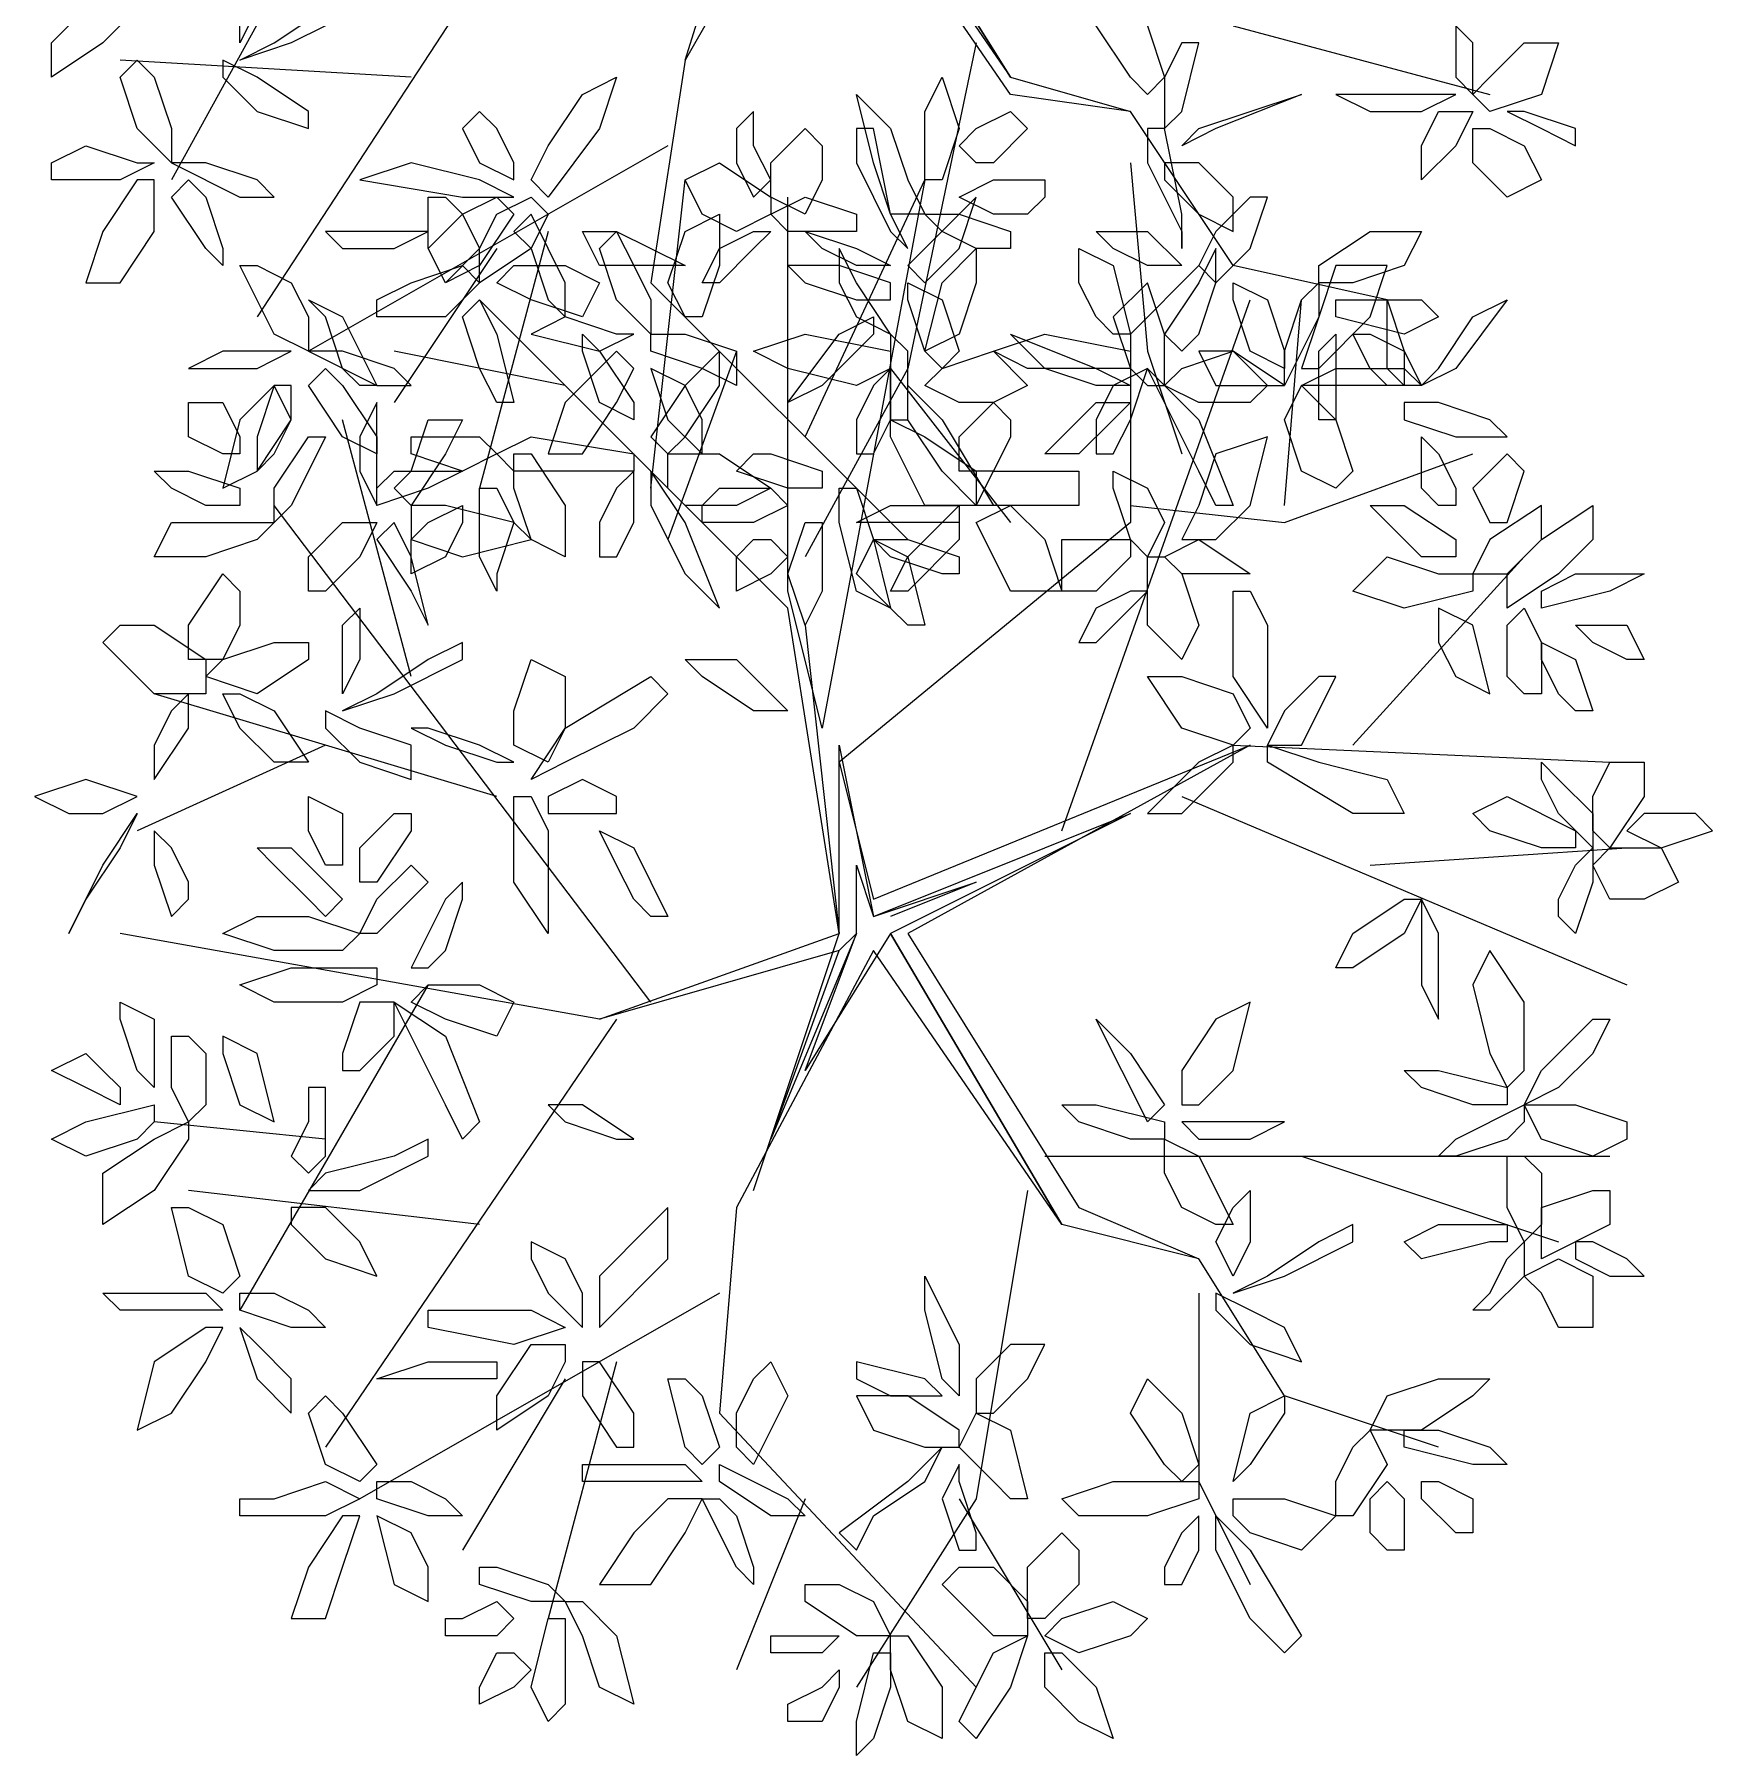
# Model space of a CAD drawing. Header units: millimetres. Extents: x 2364 to 2508, y 1551 to 1771.
# Drawn here: x 2398.803 to 2401.57, y 1616.973 to 1619.812 of the extents above; entities that cross this region are included whole.
import ezdxf

# ---------------------------------------------------------------- set-up
doc = ezdxf.new("R2010")
doc.units = ezdxf.units.MM
doc.layers.add('PDF_0', color=7, linetype='Continuous')

msp = doc.modelspace()

# ---------------------------------------------------------------- linework, layer by layer
at = {"layer": 'PDF_0', "lineweight": 9}
for points in [[(2399.9607, 1620.7293), (2400.0454, 1620.221), (2400.0172, 1620.5034), (2400.0737, 1620.2492), (2400.0454, 1620.3057), (2400.0737, 1620.221), (2400.0454, 1620.1928), (2399.9042, 1619.8539), (2400.0737, 1620.1928), (2399.9889, 1619.9668), (2400.1019, 1620.1928), (2400.4125, 1619.7409), (2400.1301, 1620.1928), (2400.4125, 1619.7409), (2400.6102, 1619.6844)], [(2401.0338, 1619.3738), (2400.7797, 1619.4303), (2400.6102, 1619.6844), (2400.4125, 1619.7127), (2400.1019, 1620.1645), (2399.876, 1619.7692), (2400.0172, 1620.221), (2399.6218, 1620.0798), (2398.8311, 1620.221)], [(2399.3394, 1620.1363), (2399.0288, 1619.5715)], [(2399.6501, 1620.0798), (2399.17, 1619.3456)], [(2400.7797, 1619.8256), (2401.2032, 1619.7127)], [(2400.3561, 1619.7974), (2400.2431, 1619.2608), (2400.0737, 1618.9502)], [(2399.4241, 1619.7409), (2398.9441, 1619.7692)], [(2399.876, 1619.7692), (2399.8195, 1619.402), (2400.2431, 1618.9785)], [(2399.8477, 1619.628), (2399.2547, 1619.2891)], [(2400.6102, 1619.5997), (2400.6385, 1619.2891), (2400.6949, 1619.1197)], [(2399.8195, 1619.0632), (2399.876, 1619.5715)], [(2400.0737, 1619.1479), (2400.2713, 1619.5715), (2400.1019, 1618.6678), (2400.0454, 1618.8937), (2400.0454, 1619.5432)], [(2399.6501, 1619.4868), (2399.5371, 1619.0632)], [(2399.5653, 1619.4585), (2399.3959, 1619.2044)], [(2400.7232, 1619.4303), (2400.6102, 1619.3173), (2400.6102, 1619.0067), (2400.1301, 1618.6113), (2400.1866, 1618.3854), (2400.8079, 1618.6396), (2400.2431, 1618.3289), (2400.5255, 1617.8771), (2400.7232, 1617.7924)], [(2399.9889, 1617.9053), (2400.1301, 1618.3289), (2400.0454, 1618.8655), (2399.5371, 1619.3738)], [(2400.4973, 1618.4984), (2400.8079, 1619.3738)], [(2400.8644, 1619.0349), (2400.8926, 1619.3738)], [(2399.6783, 1619.2326), (2399.3959, 1619.2891)], [(2399.9607, 1619.2891), (2399.8477, 1618.9785)], [(2400.2149, 1619.2608), (2400.4125, 1619.0067)], [(2399.4241, 1618.7525), (2399.3112, 1619.1761)], [(2400.6102, 1619.0349), (2400.8644, 1619.0067), (2401.175, 1619.1197)], [(2399.8195, 1618.216), (2399.1982, 1619.0349)], [(2400.9773, 1618.6396), (2401.2597, 1618.9502)], [(2400.0737, 1618.8373), (2400.1301, 1618.3289), (2400.1301, 1618.6396), (2400.1866, 1618.3572), (2400.6102, 1618.5266), (2400.2149, 1618.3289), (2400.0737, 1618.103), (2400.1584, 1618.3289), (2400.0172, 1617.9901), (2400.1301, 1618.3007), (2400.1584, 1618.3289), (2400.1584, 1618.4419), (2400.1866, 1618.3572), (2400.3561, 1618.4137), (2400.2149, 1618.3572)], [(2399.5653, 1618.5549), (2399.0006, 1618.7243)], [(2399.283, 1618.6396), (2398.9723, 1618.4984)], [(2400.7797, 1618.6396), (2401.4009, 1618.6113)], [(2400.6949, 1618.5549), (2401.4292, 1618.2442)], [(2401.0056, 1618.4419), (2401.4292, 1618.4701)], [(2399.7348, 1618.1877), (2398.9441, 1618.3289)], [(2400.1301, 1618.3007), (2399.7348, 1618.1877), (2400.1301, 1618.3289)], [(2400.2149, 1618.3289), (2400.4973, 1617.8489), (2400.2149, 1618.3289)], [(2401.1185, 1617.4818), (2400.8644, 1617.5665), (2400.7232, 1617.7924), (2400.4973, 1617.8489), (2400.1866, 1618.3007), (2399.9607, 1617.8771), (2399.9325, 1617.5382), (2400.3561, 1617.0864)], [(2399.4524, 1618.2442), (2399.1418, 1617.7077)], [(2399.763, 1618.1877), (2399.283, 1617.4818)], [(2399.283, 1617.9901), (2399.0006, 1618.0183)], [(2400.469, 1617.9618), (2401.4009, 1617.9618)], [(2400.8926, 1617.9618), (2401.3162, 1617.8206)], [(2399.5371, 1617.8489), (2399.057, 1617.9053)], [(2400.4408, 1617.9053), (2400.3561, 1617.397), (2400.1584, 1617.0864)], [(2399.9325, 1617.7359), (2399.3394, 1617.397)], [(2400.7232, 1617.7359), (2400.7232, 1617.4253), (2400.8079, 1617.2558)], [(2399.763, 1617.6229), (2399.6501, 1617.1994)], [(2399.6783, 1617.5947), (2399.5089, 1617.3123)], [(2400.0737, 1617.397), (2399.9607, 1617.1146)], [(2400.3278, 1617.397), (2400.4973, 1617.1146)]]:
    msp.add_lwpolyline(points, dxfattribs=at)
for points in [[(2399.1418, 1619.9104), (2399.17, 1619.9386), (2399.17, 1619.8539), (2399.1418, 1619.7974), (2399.1418, 1619.8256)], [(2398.9441, 1619.8821), (2398.9723, 1619.8539), (2398.9158, 1619.7974), (2398.8311, 1619.7409), (2398.8311, 1619.7974), (2398.8876, 1619.8539)], [(2400.6102, 1619.7409), (2400.5537, 1619.8256), (2400.582, 1619.8821), (2400.6385, 1619.8256), (2400.6667, 1619.7409), (2400.6385, 1619.7127)], [(2399.283, 1619.8539), (2399.3394, 1619.8539), (2399.2265, 1619.7974), (2399.1418, 1619.7692), (2399.1982, 1619.7974)], [(2401.175, 1619.7974), (2401.1468, 1619.8256), (2401.1468, 1619.7409), (2401.175, 1619.7127), (2401.175, 1619.7409)], [(2400.6667, 1619.7409), (2400.6667, 1619.6844), (2400.6667, 1619.6562), (2400.6949, 1619.6844), (2400.7232, 1619.7974), (2400.6949, 1619.7974)], [(2401.2032, 1619.7409), (2401.2597, 1619.7974), (2401.3162, 1619.7974), (2401.288, 1619.7127), (2401.2032, 1619.6844), (2401.175, 1619.7127)], [(2399.0006, 1619.7409), (2399.0288, 1619.6562), (2399.0288, 1619.5997), (2398.9723, 1619.6562), (2398.9441, 1619.7409), (2398.9723, 1619.7692)], [(2399.1135, 1619.7692), (2399.1135, 1619.7409), (2399.17, 1619.6844), (2399.2547, 1619.6562), (2399.2547, 1619.6844), (2399.17, 1619.7409)], [(2399.6501, 1619.628), (2399.7065, 1619.7127), (2399.763, 1619.7409), (2399.7348, 1619.6562), (2399.6501, 1619.5432), (2399.6218, 1619.5715)], [(2400.2713, 1619.5997), (2400.2713, 1619.6844), (2400.2996, 1619.7409), (2400.3278, 1619.6562), (2400.2996, 1619.5715), (2400.2713, 1619.5715)], [(2400.2713, 1619.515), (2400.2149, 1619.515), (2400.1866, 1619.5997), (2400.1584, 1619.7127), (2400.2149, 1619.6562), (2400.2431, 1619.5715)], [(2400.8079, 1619.6844), (2400.8926, 1619.7127), (2400.7514, 1619.6562), (2400.6949, 1619.628), (2400.7232, 1619.6562)], [(2401.0903, 1619.6844), (2401.1468, 1619.7127), (2401.0056, 1619.7127), (2400.9491, 1619.7127), (2401.0056, 1619.6844)], [(2399.5371, 1619.6844), (2399.5089, 1619.6562), (2399.5371, 1619.5997), (2399.5936, 1619.5715), (2399.5936, 1619.5997), (2399.5653, 1619.6562)], [(2399.9889, 1619.5432), (2400.0172, 1619.5715), (2399.9889, 1619.628), (2399.9889, 1619.6844), (2399.9607, 1619.6562), (2399.9607, 1619.5997)], [(2400.3561, 1619.5997), (2400.3278, 1619.628), (2400.3561, 1619.6562), (2400.4125, 1619.6844), (2400.4408, 1619.6562), (2400.3843, 1619.5997)], [(2401.0903, 1619.628), (2401.1185, 1619.6844), (2401.175, 1619.6844), (2401.1468, 1619.628), (2401.0903, 1619.5715), (2401.0903, 1619.5997)], [(2401.2315, 1619.6844), (2401.288, 1619.6562), (2401.3444, 1619.628), (2401.3444, 1619.6562), (2401.2597, 1619.6844)], [(2400.0737, 1619.515), (2400.0172, 1619.5432), (2400.0172, 1619.5997), (2400.0737, 1619.6562), (2400.1019, 1619.628), (2400.1019, 1619.5715)], [(2400.1584, 1619.5997), (2400.2149, 1619.4868), (2400.2431, 1619.4585), (2400.2149, 1619.515), (2400.1866, 1619.6562), (2400.1584, 1619.6562)], [(2400.6385, 1619.5997), (2400.6949, 1619.4868), (2400.6949, 1619.4585), (2400.6949, 1619.515), (2400.6667, 1619.6562), (2400.6385, 1619.6562)], [(2401.175, 1619.6562), (2401.2032, 1619.6562), (2401.2597, 1619.628), (2401.288, 1619.5715), (2401.2315, 1619.5432), (2401.175, 1619.5997)], [(2398.8876, 1619.628), (2398.9723, 1619.5997), (2399.0006, 1619.5997), (2398.9441, 1619.5715), (2398.8311, 1619.5715), (2398.8311, 1619.5997)], [(2399.0853, 1619.5997), (2399.0288, 1619.5997), (2399.1418, 1619.5432), (2399.1982, 1619.5432), (2399.17, 1619.5715)], [(2399.4241, 1619.5997), (2399.3394, 1619.5715), (2399.5089, 1619.5432), (2399.5936, 1619.5432), (2399.5371, 1619.5715)], [(2399.9607, 1619.4868), (2399.9042, 1619.515), (2399.876, 1619.5715), (2399.9325, 1619.5997), (2400.0172, 1619.5432), (2400.0172, 1619.515)], [(2400.6667, 1619.5997), (2400.6667, 1619.5715), (2400.7232, 1619.515), (2400.7797, 1619.4868), (2400.7797, 1619.5432), (2400.7232, 1619.5997)], [(2399.0006, 1619.5715), (2398.9723, 1619.5715), (2398.9158, 1619.4868), (2398.8876, 1619.402), (2398.9441, 1619.402), (2399.0006, 1619.4868)], [(2399.0853, 1619.5432), (2399.1135, 1619.4585), (2399.1135, 1619.4303), (2399.0853, 1619.4585), (2399.0288, 1619.5432), (2399.057, 1619.5715)], [(2400.4408, 1619.515), (2400.3843, 1619.515), (2400.3278, 1619.5432), (2400.3843, 1619.5715), (2400.469, 1619.5715), (2400.469, 1619.5432)], [(2399.5089, 1619.515), (2399.5371, 1619.4585), (2399.4806, 1619.402), (2399.4524, 1619.4585), (2399.4524, 1619.5432), (2399.4806, 1619.5432)], [(2399.5653, 1619.5432), (2399.5936, 1619.515), (2399.5371, 1619.4303), (2399.4806, 1619.402), (2399.4524, 1619.4585), (2399.5089, 1619.515)], [(2399.6218, 1619.5432), (2399.6501, 1619.515), (2399.6218, 1619.4585), (2399.5371, 1619.402), (2399.5371, 1619.4585), (2399.5653, 1619.515)], [(2400.1301, 1619.4868), (2400.0454, 1619.4868), (2400.0172, 1619.515), (2400.0737, 1619.5432), (2400.1584, 1619.515), (2400.1584, 1619.4868)], [(2400.2431, 1619.4303), (2400.2713, 1619.402), (2400.3278, 1619.4585), (2400.3561, 1619.5432), (2400.3278, 1619.515), (2400.2713, 1619.4585)], [(2400.7232, 1619.4303), (2400.7514, 1619.402), (2400.8079, 1619.4585), (2400.8361, 1619.5432), (2400.8079, 1619.5432), (2400.7514, 1619.4868)], [(2399.6218, 1619.4585), (2399.6501, 1619.3738), (2399.6783, 1619.3456), (2399.6783, 1619.402), (2399.6218, 1619.515), (2399.5936, 1619.4868)], [(2399.8477, 1619.402), (2399.876, 1619.4868), (2399.9325, 1619.515), (2399.9325, 1619.4303), (2399.9042, 1619.3456), (2399.876, 1619.3456)], [(2400.3561, 1619.4585), (2400.2996, 1619.4868), (2400.2713, 1619.515), (2400.3278, 1619.515), (2400.4125, 1619.4868), (2400.4125, 1619.4585)], [(2399.3959, 1619.4585), (2399.4524, 1619.4868), (2399.3394, 1619.4868), (2399.283, 1619.4868), (2399.3112, 1619.4585)], [(2399.8195, 1619.4303), (2399.7348, 1619.4303), (2399.7065, 1619.4868), (2399.763, 1619.4868), (2399.876, 1619.4303), (2399.8477, 1619.4303)], [(2399.7913, 1619.4303), (2399.8195, 1619.3738), (2399.8195, 1619.3173), (2399.763, 1619.3738), (2399.7348, 1619.4585), (2399.763, 1619.4868)], [(2399.9325, 1619.4585), (2399.9889, 1619.4868), (2400.0172, 1619.4868), (2399.9889, 1619.4585), (2399.9325, 1619.402), (2399.9042, 1619.402)], [(2400.1019, 1619.4585), (2400.0737, 1619.4868), (2400.1584, 1619.4585), (2400.2149, 1619.4303), (2400.1584, 1619.4303)], [(2400.582, 1619.4585), (2400.5537, 1619.4868), (2400.6385, 1619.4868), (2400.6949, 1619.4303), (2400.6385, 1619.4303)], [(2400.9209, 1619.402), (2400.9209, 1619.4303), (2401.0056, 1619.4868), (2401.0903, 1619.4868), (2401.062, 1619.4303), (2400.9773, 1619.402)], [(2400.1584, 1619.3456), (2400.2149, 1619.3173), (2400.1584, 1619.402), (2400.1301, 1619.4585), (2400.1301, 1619.402)], [(2400.3278, 1619.3173), (2400.2713, 1619.2891), (2400.2996, 1619.402), (2400.3561, 1619.4585), (2400.3561, 1619.402)], [(2400.5537, 1619.3456), (2400.5255, 1619.402), (2400.5255, 1619.4585), (2400.582, 1619.4303), (2400.6102, 1619.3173), (2400.582, 1619.3173)], [(2400.7232, 1619.3173), (2400.7514, 1619.402), (2400.7514, 1619.4585), (2400.7232, 1619.402), (2400.6667, 1619.3173), (2400.6949, 1619.2891)], [(2399.2265, 1619.402), (2399.2547, 1619.3456), (2399.2547, 1619.2891), (2399.1982, 1619.3173), (2399.1418, 1619.4303), (2399.17, 1619.4303)], [(2399.4241, 1619.402), (2399.5089, 1619.4303), (2399.5371, 1619.402), (2399.4806, 1619.3456), (2399.3677, 1619.3456), (2399.3677, 1619.3738)], [(2399.5653, 1619.402), (2399.5936, 1619.4303), (2399.6783, 1619.4303), (2399.7348, 1619.402), (2399.7065, 1619.3456), (2399.6218, 1619.3738)], [(2400.2149, 1619.3738), (2400.2149, 1619.402), (2400.1301, 1619.4303), (2400.0454, 1619.4303), (2400.0737, 1619.402), (2400.1584, 1619.3738)], [(2400.8926, 1619.2608), (2400.9209, 1619.2608), (2401.0056, 1619.3456), (2401.0338, 1619.4303), (2400.9491, 1619.4303), (2400.9209, 1619.3456)], [(2400.2713, 1619.2891), (2400.2431, 1619.3738), (2400.2431, 1619.402), (2400.2996, 1619.3738), (2400.3278, 1619.2891), (2400.2996, 1619.2608)], [(2400.6385, 1619.2326), (2400.6667, 1619.2326), (2400.6667, 1619.3173), (2400.6385, 1619.402), (2400.582, 1619.3456), (2400.6102, 1619.2608)], [(2400.8079, 1619.2891), (2400.7797, 1619.3738), (2400.7797, 1619.402), (2400.8361, 1619.3738), (2400.8644, 1619.2891), (2400.8644, 1619.2608)], [(2400.8644, 1619.2891), (2400.8926, 1619.3738), (2400.9209, 1619.402), (2400.9209, 1619.3456), (2400.8644, 1619.2326), (2400.8644, 1619.2608)], [(2399.3112, 1619.2608), (2399.283, 1619.3456), (2399.2547, 1619.3738), (2399.3112, 1619.3456), (2399.3677, 1619.2326), (2399.3394, 1619.2326)], [(2399.5371, 1619.2608), (2399.5089, 1619.3456), (2399.5371, 1619.3738), (2399.5653, 1619.3173), (2399.5936, 1619.2044), (2399.5653, 1619.2044)], [(2401.0056, 1619.3738), (2401.0903, 1619.3738), (2401.1185, 1619.3456), (2401.062, 1619.3173), (2400.9491, 1619.3456), (2400.9491, 1619.3738)], [(2401.0338, 1619.3456), (2401.0338, 1619.3738), (2401.062, 1619.2891), (2401.062, 1619.2326), (2401.0338, 1619.2608)], [(2401.175, 1619.3456), (2401.2315, 1619.3738), (2401.1468, 1619.2608), (2401.0903, 1619.2326), (2401.1185, 1619.2608)], [(2399.6783, 1619.3456), (2399.6218, 1619.3173), (2399.7348, 1619.2891), (2399.7913, 1619.3173), (2399.763, 1619.3173)], [(2400.1019, 1619.2326), (2400.0454, 1619.2044), (2400.1301, 1619.3173), (2400.1866, 1619.3456), (2400.1866, 1619.3173)], [(2399.7348, 1619.2044), (2399.7065, 1619.2891), (2399.7065, 1619.3173), (2399.7348, 1619.2891), (2399.7913, 1619.2044), (2399.7913, 1619.1761)], [(2399.876, 1619.3173), (2399.9607, 1619.2891), (2399.9607, 1619.2326), (2399.9042, 1619.2608), (2399.8195, 1619.2891), (2399.8195, 1619.3173)], [(2400.1584, 1619.2326), (2400.0454, 1619.2608), (2399.9889, 1619.2891), (2400.0737, 1619.3173), (2400.2149, 1619.2891), (2400.2149, 1619.2608)], [(2400.2431, 1619.2326), (2400.2431, 1619.2891), (2400.2149, 1619.3173), (2400.2149, 1619.2608), (2400.2149, 1619.1761), (2400.2431, 1619.1761)], [(2400.5537, 1619.2608), (2400.4408, 1619.2608), (2400.3843, 1619.2891), (2400.469, 1619.3173), (2400.6102, 1619.2891), (2400.6102, 1619.2608)], [(2400.469, 1619.2608), (2400.4125, 1619.3173), (2400.5537, 1619.2608), (2400.6102, 1619.2326), (2400.5537, 1619.2326)], [(2400.9209, 1619.2044), (2400.9209, 1619.2891), (2400.9491, 1619.3173), (2400.9491, 1619.2608), (2400.9491, 1619.1761), (2400.9209, 1619.1761)], [(2400.9773, 1619.3173), (2401.0056, 1619.3173), (2401.062, 1619.2891), (2401.0903, 1619.2326), (2401.0338, 1619.2326), (2401.0056, 1619.2608)], [(2399.1135, 1619.2891), (2399.057, 1619.2608), (2399.17, 1619.2608), (2399.2265, 1619.2891), (2399.1982, 1619.2891)], [(2399.3112, 1619.2891), (2399.2547, 1619.2891), (2399.3677, 1619.2326), (2399.4241, 1619.2326), (2399.3959, 1619.2608)], [(2399.7913, 1619.2608), (2399.763, 1619.2891), (2399.6783, 1619.2044), (2399.6501, 1619.1197), (2399.7065, 1619.1197), (2399.763, 1619.2044)], [(2399.876, 1619.1479), (2399.9325, 1619.2326), (2399.9325, 1619.2891), (2399.876, 1619.2326), (2399.8195, 1619.1479), (2399.8477, 1619.1197)], [(2400.2713, 1619.2326), (2400.2996, 1619.2608), (2400.3843, 1619.2891), (2400.4408, 1619.2326), (2400.3843, 1619.2044), (2400.3278, 1619.2044)], [(2400.6667, 1619.2326), (2400.6949, 1619.2608), (2400.7797, 1619.2891), (2400.8361, 1619.2326), (2400.8079, 1619.2044), (2400.7232, 1619.2044)], [(2400.8079, 1619.2326), (2400.8644, 1619.2326), (2400.7797, 1619.2891), (2400.7232, 1619.2891), (2400.7514, 1619.2326)], [(2399.3112, 1619.2326), (2399.3677, 1619.1479), (2399.3677, 1619.1197), (2399.3112, 1619.1479), (2399.2547, 1619.2326), (2399.283, 1619.2608)], [(2399.876, 1619.2326), (2399.8195, 1619.2608), (2399.8477, 1619.1761), (2399.9042, 1619.1197), (2399.9042, 1619.1761)], [(2400.1584, 1619.1197), (2400.1866, 1619.1197), (2400.2149, 1619.1761), (2400.2149, 1619.2608), (2400.1866, 1619.2326), (2400.1584, 1619.1761)], [(2400.5537, 1619.1197), (2400.582, 1619.1197), (2400.6102, 1619.1761), (2400.6385, 1619.2608), (2400.582, 1619.2326), (2400.5537, 1619.1761)], [(2400.7232, 1619.0914), (2400.6667, 1619.2044), (2400.6385, 1619.2608), (2400.7232, 1619.1761), (2400.7797, 1619.0349), (2400.7514, 1619.0349)], [(2401.0338, 1619.2326), (2400.9209, 1619.2326), (2400.8926, 1619.2326), (2400.9491, 1619.2608), (2401.062, 1619.2608), (2401.0903, 1619.2326)], [(2399.2265, 1619.2326), (2399.1982, 1619.2326), (2399.1418, 1619.1761), (2399.1135, 1619.0632), (2399.17, 1619.0914), (2399.2265, 1619.1761)], [(2399.2265, 1619.1761), (2399.1982, 1619.2326), (2399.17, 1619.1479), (2399.17, 1619.0914), (2399.1982, 1619.1197)], [(2400.2996, 1619.0914), (2400.2431, 1619.1761), (2400.2431, 1619.2326), (2400.2996, 1619.1761), (2400.3843, 1619.0349), (2400.3561, 1619.0349)], [(2400.8926, 1619.0914), (2400.8644, 1619.1761), (2400.8926, 1619.2326), (2400.9491, 1619.1761), (2400.9773, 1619.0914), (2400.9491, 1619.0632)], [(2399.1418, 1619.1197), (2399.1135, 1619.1197), (2399.057, 1619.1479), (2399.057, 1619.2044), (2399.1135, 1619.2044), (2399.1418, 1619.1479)], [(2399.3394, 1619.0914), (2399.3677, 1619.0349), (2399.3677, 1619.1479), (2399.3677, 1619.2044), (2399.3394, 1619.1479)], [(2400.4125, 1619.1479), (2400.3843, 1619.0914), (2400.3278, 1619.0914), (2400.3278, 1619.1479), (2400.3843, 1619.2044), (2400.4125, 1619.1761)], [(2400.5255, 1619.1197), (2400.469, 1619.1197), (2400.5537, 1619.2044), (2400.6102, 1619.2044), (2400.582, 1619.1761)], [(2401.062, 1619.2044), (2401.062, 1619.1761), (2401.1468, 1619.1479), (2401.2315, 1619.1479), (2401.2032, 1619.1761), (2401.1185, 1619.2044)], [(2399.4241, 1619.0914), (2399.4524, 1619.1761), (2399.5089, 1619.1761), (2399.4806, 1619.1197), (2399.4241, 1619.0349), (2399.3959, 1619.0632)], [(2400.2713, 1619.1479), (2400.3561, 1619.0914), (2400.3561, 1619.0349), (2400.2713, 1619.0349), (2400.2149, 1619.1479), (2400.2149, 1619.1761)], [(2399.2547, 1619.0914), (2399.2265, 1619.0349), (2399.1982, 1619.0067), (2399.1982, 1619.0632), (2399.2547, 1619.1479), (2399.283, 1619.1479)], [(2399.4806, 1619.1479), (2399.5371, 1619.1479), (2399.5653, 1619.1197), (2399.5089, 1619.0914), (2399.4241, 1619.1197), (2399.4241, 1619.1479)], [(2399.7065, 1619.0914), (2399.5936, 1619.0914), (2399.5653, 1619.1197), (2399.6218, 1619.1479), (2399.7913, 1619.1197), (2399.7913, 1619.0914)], [(2400.6949, 1618.9785), (2400.7514, 1618.9785), (2400.8079, 1619.0349), (2400.8361, 1619.1479), (2400.7514, 1619.1197), (2400.7232, 1619.0349)], [(2401.1468, 1619.0349), (2401.1185, 1619.0349), (2401.0903, 1619.0632), (2401.0903, 1619.1479), (2401.1185, 1619.1197), (2401.1468, 1619.0632)], [(2399.5936, 1619.1197), (2399.6218, 1619.1197), (2399.6783, 1619.0349), (2399.6783, 1618.9502), (2399.6218, 1618.9785), (2399.5936, 1619.0632)], [(2399.8477, 1619.0632), (2399.8477, 1619.1197), (2399.9325, 1619.1197), (2400.0172, 1619.0632), (2399.9607, 1619.0349), (2399.876, 1619.0349)], [(2400.0172, 1619.1197), (2400.1019, 1619.0914), (2400.1019, 1619.0632), (2400.0454, 1619.0632), (2399.9607, 1619.0914), (2399.9889, 1619.1197)], [(2401.2597, 1619.0914), (2401.2315, 1619.1197), (2401.175, 1619.0632), (2401.2032, 1619.0067), (2401.2315, 1619.0067)], [(2399.0853, 1619.0349), (2399.0288, 1619.0632), (2399.0006, 1619.0914), (2399.057, 1619.0914), (2399.1418, 1619.0632), (2399.1418, 1619.0349)], [(2399.3959, 1619.0914), (2399.4806, 1619.0914), (2399.5089, 1619.0914), (2399.4524, 1619.0632), (2399.3677, 1619.0349), (2399.3677, 1619.0632)], [(2399.7348, 1618.9502), (2399.763, 1618.9502), (2399.7913, 1619.0067), (2399.7913, 1619.0914), (2399.763, 1619.0632), (2399.7348, 1619.0067)], [(2399.876, 1618.922), (2399.9325, 1618.8655), (2399.876, 1619.0067), (2399.8195, 1619.0914), (2399.8195, 1619.0349)], [(2400.5255, 1619.0914), (2400.5255, 1619.0349), (2400.4408, 1619.0349), (2400.3561, 1619.0349), (2400.3843, 1619.0914), (2400.469, 1619.0914)], [(2400.6385, 1619.0632), (2400.6667, 1619.0067), (2400.6385, 1618.9502), (2400.6102, 1618.9785), (2400.582, 1619.0632), (2400.582, 1619.0914)], [(2399.5936, 1619.0067), (2399.5653, 1618.922), (2399.5653, 1618.8937), (2399.5371, 1618.9502), (2399.5371, 1619.0632), (2399.5653, 1619.0632)], [(2399.9325, 1619.0632), (2400.0172, 1619.0632), (2400.0454, 1619.0349), (2399.9889, 1619.0067), (2399.9042, 1619.0067), (2399.9042, 1619.0349)], [(2400.1301, 1619.0632), (2400.1584, 1619.0632), (2400.1866, 1618.9785), (2400.2149, 1618.8655), (2400.1584, 1618.8937), (2400.1301, 1619.0067)], [(2399.4241, 1619.0349), (2399.4241, 1618.9785), (2399.5089, 1618.9502), (2399.6218, 1618.9785), (2399.5936, 1619.0067), (2399.4806, 1619.0349)], [(2399.5089, 1619.0349), (2399.5089, 1619.0067), (2399.4806, 1618.9502), (2399.4241, 1618.922), (2399.4241, 1618.9785), (2399.4524, 1619.0067)], [(2400.2713, 1619.0067), (2400.1866, 1619.0067), (2400.1584, 1619.0067), (2400.2149, 1619.0349), (2400.3278, 1619.0349), (2400.3278, 1619.0067)], [(2400.2431, 1618.9502), (2400.2996, 1619.0067), (2400.3278, 1619.0349), (2400.3278, 1618.9785), (2400.2431, 1618.8937), (2400.2149, 1618.8937)], [(2400.3561, 1619.0067), (2400.4125, 1619.0349), (2400.469, 1618.9785), (2400.4973, 1618.8937), (2400.4125, 1618.8937), (2400.3843, 1618.9502)], [(2401.0903, 1618.9502), (2401.0338, 1619.0067), (2401.0056, 1619.0349), (2401.062, 1619.0349), (2401.1468, 1618.9785), (2401.1468, 1618.9502)], [(2401.288, 1618.9785), (2401.288, 1619.0349), (2401.2032, 1618.9785), (2401.175, 1618.922), (2401.2315, 1618.922)], [(2401.2315, 1618.8655), (2401.2315, 1618.922), (2401.288, 1618.9785), (2401.3727, 1619.0349), (2401.3727, 1618.9785), (2401.3162, 1618.922)], [(2399.1982, 1619.0067), (2399.17, 1618.9785), (2399.0853, 1618.9502), (2399.0006, 1618.9502), (2399.0288, 1619.0067), (2399.1135, 1619.0067)], [(2399.2547, 1618.9502), (2399.3112, 1619.0067), (2399.3677, 1619.0067), (2399.3394, 1618.9502), (2399.283, 1618.8937), (2399.2547, 1618.8937)], [(2399.4241, 1618.8937), (2399.4524, 1618.8373), (2399.4241, 1618.9502), (2399.3959, 1619.0067), (2399.3677, 1618.9785)], [(2400.1019, 1618.9502), (2400.1019, 1618.8937), (2400.0737, 1618.8373), (2400.0454, 1618.922), (2400.0737, 1619.0067), (2400.1019, 1619.0067)], [(2400.0172, 1618.9785), (2400.0454, 1618.9502), (2400.0172, 1618.922), (2399.9607, 1618.8937), (2399.9607, 1618.9502), (2399.9889, 1618.9785)], [(2400.2149, 1618.8655), (2400.1584, 1618.922), (2400.1866, 1618.9785), (2400.2431, 1618.9502), (2400.2713, 1618.8373), (2400.2431, 1618.8373)], [(2400.2996, 1618.922), (2400.2149, 1618.9502), (2400.1866, 1618.9785), (2400.2431, 1618.9785), (2400.3278, 1618.9502), (2400.3278, 1618.922)], [(2400.6102, 1618.9785), (2400.6102, 1618.9502), (2400.5537, 1618.8937), (2400.4973, 1618.8937), (2400.4973, 1618.9785), (2400.582, 1618.9785)], [(2400.7514, 1618.922), (2400.6949, 1618.922), (2400.6667, 1618.9502), (2400.7232, 1618.9785), (2400.8079, 1618.922), (2400.7797, 1618.922)], [(2400.6949, 1618.922), (2400.7232, 1618.8373), (2400.6949, 1618.7808), (2400.6385, 1618.8373), (2400.6385, 1618.9502), (2400.6667, 1618.9502)], [(2401.175, 1618.922), (2401.175, 1618.8937), (2401.062, 1618.8655), (2400.9773, 1618.8937), (2401.0338, 1618.9502), (2401.1185, 1618.922)], [(2399.1418, 1618.8373), (2399.1135, 1618.7808), (2399.057, 1618.7808), (2399.057, 1618.8373), (2399.1135, 1618.922), (2399.1418, 1618.8937)], [(2401.3444, 1618.922), (2401.4292, 1618.922), (2401.4574, 1618.922), (2401.4009, 1618.8937), (2401.288, 1618.8655), (2401.288, 1618.8937)], [(2400.6385, 1618.8937), (2400.6102, 1618.8937), (2400.5537, 1618.8655), (2400.5255, 1618.809), (2400.5537, 1618.809), (2400.6102, 1618.8655)], [(2400.8361, 1618.8373), (2400.8361, 1618.7243), (2400.8361, 1618.6678), (2400.7797, 1618.7525), (2400.7797, 1618.8937), (2400.8079, 1618.8937)], [(2399.3112, 1618.8373), (2399.3394, 1618.8655), (2399.3394, 1618.7808), (2399.3112, 1618.7243), (2399.3112, 1618.7525)], [(2401.1468, 1618.7525), (2401.2032, 1618.7243), (2401.175, 1618.8373), (2401.1185, 1618.8655), (2401.1185, 1618.809)], [(2401.2315, 1618.7525), (2401.2315, 1618.8373), (2401.2597, 1618.8655), (2401.288, 1618.809), (2401.288, 1618.7243), (2401.2597, 1618.7243)], [(2399.0006, 1618.8373), (2399.0853, 1618.7808), (2399.0853, 1618.7243), (2399.0006, 1618.7243), (2398.9158, 1618.809), (2398.9441, 1618.8373)], [(2401.3444, 1618.8373), (2401.3727, 1618.8373), (2401.4292, 1618.8373), (2401.4574, 1618.7808), (2401.4292, 1618.7808), (2401.3727, 1618.809)], [(2399.2547, 1618.809), (2399.2547, 1618.7808), (2399.17, 1618.7243), (2399.0853, 1618.7525), (2399.1135, 1618.7808), (2399.1982, 1618.809)], [(2399.4524, 1618.7808), (2399.3677, 1618.7243), (2399.3112, 1618.6961), (2399.3959, 1618.7243), (2399.5089, 1618.7808), (2399.5089, 1618.809)], [(2401.3162, 1618.7243), (2401.288, 1618.7808), (2401.288, 1618.809), (2401.3444, 1618.7808), (2401.3727, 1618.6961), (2401.3444, 1618.6961)], [(2399.6501, 1618.6113), (2399.5936, 1618.6396), (2399.5936, 1618.6961), (2399.6218, 1618.7808), (2399.6783, 1618.7525), (2399.6783, 1618.6678)], [(2399.9889, 1618.6961), (2399.9042, 1618.7525), (2399.876, 1618.7808), (2399.9607, 1618.7808), (2400.0454, 1618.6961), (2400.0172, 1618.6961)], [(2399.7913, 1618.6678), (2399.6783, 1618.6113), (2399.6218, 1618.5831), (2399.6783, 1618.6678), (2399.8195, 1618.7525), (2399.8477, 1618.7243)], [(2400.8079, 1618.6678), (2400.7797, 1618.6396), (2400.6949, 1618.6678), (2400.6385, 1618.7525), (2400.6949, 1618.7525), (2400.7797, 1618.7243)], [(2400.9491, 1618.7525), (2400.9209, 1618.7525), (2400.8644, 1618.6961), (2400.8361, 1618.6396), (2400.8926, 1618.6396), (2400.9209, 1618.6961)], [(2399.0006, 1618.6396), (2399.0006, 1618.5831), (2399.057, 1618.6678), (2399.057, 1618.7243), (2399.0288, 1618.6961)], [(2399.1135, 1618.7243), (2399.1418, 1618.7243), (2399.1982, 1618.6961), (2399.2547, 1618.6113), (2399.1982, 1618.6113), (2399.1418, 1618.6678)], [(2399.283, 1618.6961), (2399.283, 1618.6678), (2399.3394, 1618.6113), (2399.4241, 1618.5831), (2399.4241, 1618.6396), (2399.3394, 1618.6678)], [(2399.5371, 1618.6396), (2399.4524, 1618.6678), (2399.4241, 1618.6678), (2399.4806, 1618.6396), (2399.5653, 1618.6113), (2399.5936, 1618.6113)], [(2400.7232, 1618.6113), (2400.6667, 1618.5549), (2400.6385, 1618.5266), (2400.6949, 1618.5266), (2400.7797, 1618.6113), (2400.7797, 1618.6396)], [(2400.9209, 1618.6113), (2401.0338, 1618.5831), (2401.062, 1618.5266), (2400.9773, 1618.5266), (2400.8361, 1618.6113), (2400.8361, 1618.6396)], [(2401.3162, 1618.5831), (2401.3727, 1618.5266), (2401.3727, 1618.4701), (2401.3162, 1618.5266), (2401.288, 1618.5831), (2401.288, 1618.6113)], [(2401.3727, 1618.5549), (2401.4009, 1618.6113), (2401.4574, 1618.6113), (2401.4574, 1618.5549), (2401.4009, 1618.4701), (2401.3727, 1618.4984)], [(2398.9723, 1618.5549), (2398.8876, 1618.5831), (2398.8029, 1618.5549), (2398.8594, 1618.5266), (2398.9158, 1618.5266)], [(2399.763, 1618.5266), (2399.763, 1618.5549), (2399.7065, 1618.5831), (2399.6501, 1618.5549), (2399.6501, 1618.5266), (2399.7348, 1618.5266)], [(2399.3112, 1618.4419), (2399.283, 1618.4419), (2399.2547, 1618.4984), (2399.2547, 1618.5549), (2399.3112, 1618.5266), (2399.3112, 1618.4701)], [(2399.6501, 1618.4984), (2399.6501, 1618.3854), (2399.6501, 1618.3289), (2399.5936, 1618.4137), (2399.5936, 1618.5549), (2399.6218, 1618.5549)], [(2401.288, 1618.4701), (2401.2032, 1618.4984), (2401.175, 1618.5266), (2401.2315, 1618.5549), (2401.3444, 1618.4984), (2401.3444, 1618.4701)], [(2398.8876, 1618.3854), (2398.8594, 1618.3289), (2398.9158, 1618.4419), (2398.9723, 1618.5266), (2398.9441, 1618.4701)], [(2399.4241, 1618.4984), (2399.3677, 1618.4137), (2399.3394, 1618.4137), (2399.3394, 1618.4701), (2399.3959, 1618.5266), (2399.4241, 1618.5266)], [(2401.4292, 1618.4984), (2401.4856, 1618.4701), (2401.5704, 1618.4984), (2401.5421, 1618.5266), (2401.4574, 1618.5266)], [(2399.057, 1618.4137), (2399.0288, 1618.4701), (2399.0006, 1618.4984), (2399.0006, 1618.4419), (2399.0288, 1618.3572), (2399.057, 1618.3854)], [(2399.7913, 1618.3854), (2399.763, 1618.4419), (2399.7348, 1618.4984), (2399.7913, 1618.4701), (2399.8477, 1618.3572), (2399.8195, 1618.3572)], [(2399.2547, 1618.3854), (2399.1982, 1618.4419), (2399.17, 1618.4701), (2399.2265, 1618.4701), (2399.3112, 1618.3854), (2399.283, 1618.3572)], [(2401.3162, 1618.3854), (2401.3444, 1618.4419), (2401.3727, 1618.4701), (2401.3727, 1618.4137), (2401.3444, 1618.3289), (2401.3162, 1618.3572)], [(2401.3727, 1618.4419), (2401.4009, 1618.4701), (2401.4856, 1618.4701), (2401.5139, 1618.4137), (2401.4574, 1618.3854), (2401.4009, 1618.3854)], [(2399.4241, 1618.3854), (2399.3677, 1618.3289), (2399.3394, 1618.3289), (2399.3677, 1618.3854), (2399.4241, 1618.4419), (2399.4524, 1618.4137)], [(2399.4806, 1618.3007), (2399.5089, 1618.3854), (2399.5089, 1618.4137), (2399.4806, 1618.3854), (2399.4241, 1618.2725), (2399.4524, 1618.2725)], [(2401.062, 1618.3289), (2400.9773, 1618.2725), (2400.9491, 1618.2725), (2400.9773, 1618.3289), (2401.062, 1618.3854), (2401.0903, 1618.3854)], [(2401.1185, 1618.3289), (2401.0903, 1618.3854), (2401.0903, 1618.2442), (2401.1185, 1618.1877), (2401.1185, 1618.2442)], [(2399.3394, 1618.3289), (2399.3112, 1618.3007), (2399.1982, 1618.3007), (2399.1135, 1618.3289), (2399.17, 1618.3572), (2399.2547, 1618.3572)], [(2401.2315, 1618.0748), (2401.2597, 1618.103), (2401.2597, 1618.216), (2401.2032, 1618.3007), (2401.175, 1618.2442), (2401.2032, 1618.1313)], [(2399.3112, 1618.216), (2399.1982, 1618.216), (2399.1418, 1618.2442), (2399.2265, 1618.2725), (2399.3677, 1618.2725), (2399.3677, 1618.2442)], [(2399.4241, 1618.216), (2399.4524, 1618.2442), (2399.5371, 1618.2442), (2399.5936, 1618.216), (2399.5653, 1618.1595), (2399.4806, 1618.1877)], [(2399.0006, 1618.1877), (2399.0006, 1618.103), (2399.0006, 1618.0748), (2398.9723, 1618.103), (2398.9441, 1618.1877), (2398.9441, 1618.216)], [(2399.3112, 1618.103), (2399.3394, 1618.103), (2399.3959, 1618.1595), (2399.3959, 1618.216), (2399.3394, 1618.216), (2399.3112, 1618.1313)], [(2399.4806, 1618.0465), (2399.4241, 1618.1595), (2399.3959, 1618.216), (2399.4806, 1618.1595), (2399.5371, 1618.0183), (2399.5089, 1617.9901)], [(2400.6949, 1618.0465), (2400.7232, 1618.0465), (2400.7797, 1618.103), (2400.8079, 1618.216), (2400.7514, 1618.1877), (2400.6949, 1618.103)], [(2400.6102, 1618.0748), (2400.582, 1618.1313), (2400.5537, 1618.1877), (2400.6102, 1618.1313), (2400.6667, 1618.0465), (2400.6385, 1618.0183)], [(2401.3727, 1618.1313), (2401.3162, 1618.0748), (2401.2597, 1618.0465), (2401.288, 1618.103), (2401.3727, 1618.1877), (2401.4009, 1618.1877)], [(2399.0853, 1618.1313), (2399.0853, 1618.0465), (2399.057, 1618.0183), (2399.0288, 1618.0748), (2399.0288, 1618.1595), (2399.057, 1618.1595)], [(2399.1418, 1618.0465), (2399.1982, 1618.0183), (2399.17, 1618.1313), (2399.1135, 1618.1595), (2399.1135, 1618.1313)], [(2398.9441, 1618.0748), (2398.9441, 1618.0465), (2398.8876, 1618.0748), (2398.8311, 1618.103), (2398.8876, 1618.1313), (2398.9158, 1618.103)], [(2401.175, 1618.0465), (2401.0903, 1618.0748), (2401.062, 1618.103), (2401.1185, 1618.103), (2401.2315, 1618.0748), (2401.2315, 1618.0465)], [(2399.2547, 1618.0183), (2399.2265, 1617.9618), (2399.2547, 1617.9336), (2399.283, 1617.9618), (2399.283, 1618.0748), (2399.2547, 1618.0748)], [(2398.9723, 1617.9901), (2398.8876, 1617.9618), (2398.8311, 1617.9901), (2398.8876, 1618.0183), (2399.0006, 1618.0465), (2399.0006, 1618.0183)], [(2399.763, 1617.9901), (2399.7913, 1617.9901), (2399.7065, 1618.0465), (2399.6501, 1618.0465), (2399.6783, 1618.0183)], [(2400.6102, 1617.9901), (2400.5255, 1618.0183), (2400.4973, 1618.0465), (2400.5537, 1618.0465), (2400.6667, 1618.0183), (2400.6667, 1617.9901)], [(2401.2315, 1617.9901), (2401.1468, 1617.9618), (2401.1185, 1617.9618), (2401.1468, 1617.9901), (2401.2597, 1618.0465), (2401.2597, 1618.0183)], [(2401.3727, 1617.9618), (2401.288, 1617.9901), (2401.2597, 1618.0465), (2401.3444, 1618.0465), (2401.4292, 1618.0183), (2401.4292, 1617.9901)], [(2399.057, 1618.0183), (2399.057, 1617.9901), (2399.0006, 1617.9053), (2398.9158, 1617.8489), (2398.9158, 1617.9336), (2399.0006, 1617.9901)], [(2400.8079, 1617.9901), (2400.8644, 1618.0183), (2400.7514, 1618.0183), (2400.6949, 1618.0183), (2400.7232, 1617.9901)], [(2399.3959, 1617.9618), (2399.283, 1617.9336), (2399.2547, 1617.9053), (2399.3394, 1617.9053), (2399.4524, 1617.9618), (2399.4524, 1617.9901)], [(2400.6949, 1617.8771), (2400.6667, 1617.9336), (2400.6667, 1617.9901), (2400.7232, 1617.9618), (2400.7797, 1617.8489), (2400.7514, 1617.8489)], [(2401.288, 1617.9336), (2401.288, 1617.8489), (2401.2597, 1617.8206), (2401.2315, 1617.8771), (2401.2315, 1617.9618), (2401.2597, 1617.9618)], [(2400.7797, 1617.8771), (2400.8079, 1617.9053), (2400.8079, 1617.8206), (2400.7797, 1617.7641), (2400.7514, 1617.8206)], [(2401.288, 1617.8771), (2401.3727, 1617.9053), (2401.4009, 1617.9053), (2401.4009, 1617.8489), (2401.288, 1617.7924), (2401.288, 1617.8206)], [(2399.1135, 1617.8489), (2399.1418, 1617.7641), (2399.1135, 1617.7359), (2399.057, 1617.7641), (2399.0288, 1617.8771), (2399.057, 1617.8771)], [(2399.2265, 1617.8771), (2399.2265, 1617.8489), (2399.283, 1617.7924), (2399.3677, 1617.7641), (2399.3394, 1617.8206), (2399.283, 1617.8771)], [(2399.7348, 1617.7641), (2399.7348, 1617.6794), (2399.8477, 1617.7924), (2399.8477, 1617.8771), (2399.8195, 1617.8489)], [(2400.9209, 1617.8206), (2400.8361, 1617.7641), (2400.7797, 1617.7359), (2400.8644, 1617.7641), (2400.9773, 1617.8206), (2400.9773, 1617.8489)], [(2401.2032, 1617.8206), (2401.0903, 1617.7924), (2401.062, 1617.8206), (2401.1185, 1617.8489), (2401.2315, 1617.8489), (2401.2315, 1617.8206)], [(2399.6218, 1617.8206), (2399.6218, 1617.7924), (2399.6501, 1617.7359), (2399.7065, 1617.6794), (2399.7065, 1617.7359), (2399.6783, 1617.7924)], [(2401.2032, 1617.7359), (2401.2315, 1617.7924), (2401.2597, 1617.8206), (2401.2597, 1617.7641), (2401.2032, 1617.7077), (2401.175, 1617.7077)], [(2401.3444, 1617.8206), (2401.3444, 1617.7924), (2401.4009, 1617.7641), (2401.4574, 1617.7641), (2401.4292, 1617.7924), (2401.3727, 1617.8206)], [(2401.2597, 1617.7641), (2401.3162, 1617.7924), (2401.3727, 1617.7641), (2401.3727, 1617.6794), (2401.3162, 1617.6794), (2401.288, 1617.7359)], [(2400.2713, 1617.7077), (2400.2713, 1617.7641), (2400.3278, 1617.6512), (2400.3278, 1617.5665), (2400.2996, 1617.5947)], [(2398.9723, 1617.7359), (2399.0853, 1617.7359), (2399.1135, 1617.7077), (2399.057, 1617.7077), (2398.9441, 1617.7077), (2398.9158, 1617.7359)], [(2399.1982, 1617.7359), (2399.2547, 1617.7077), (2399.283, 1617.6794), (2399.2265, 1617.6794), (2399.1418, 1617.7077), (2399.1418, 1617.7359)], [(2400.7514, 1617.7359), (2400.7514, 1617.7077), (2400.8079, 1617.6512), (2400.8926, 1617.6229), (2400.8644, 1617.6794), (2400.8079, 1617.7077)], [(2399.5089, 1617.7077), (2399.6218, 1617.7077), (2399.6783, 1617.6794), (2399.5936, 1617.6512), (2399.4524, 1617.6794), (2399.4524, 1617.7077)], [(2399.1135, 1617.6794), (2399.0853, 1617.6794), (2399.0006, 1617.6229), (2398.9723, 1617.51), (2399.0288, 1617.5382), (2399.0853, 1617.6229)], [(2399.17, 1617.6512), (2399.1418, 1617.6794), (2399.17, 1617.5947), (2399.2265, 1617.5382), (2399.2265, 1617.5947)], [(2399.6783, 1617.6512), (2399.6783, 1617.6229), (2399.6501, 1617.5665), (2399.5653, 1617.51), (2399.5653, 1617.5665), (2399.6218, 1617.6512)], [(2400.3561, 1617.5382), (2400.3843, 1617.5382), (2400.4408, 1617.5947), (2400.469, 1617.6512), (2400.4125, 1617.6512), (2400.3561, 1617.5947)], [(2399.5089, 1617.5947), (2399.4241, 1617.5947), (2399.3677, 1617.5947), (2399.4524, 1617.6229), (2399.5653, 1617.6229), (2399.5653, 1617.5947)], [(2399.7065, 1617.5665), (2399.763, 1617.4818), (2399.7913, 1617.4818), (2399.7913, 1617.5382), (2399.7348, 1617.6229), (2399.7065, 1617.6229)], [(2399.9607, 1617.5382), (2399.9889, 1617.5947), (2400.0172, 1617.6229), (2400.0454, 1617.5665), (2399.9889, 1617.4535), (2399.9607, 1617.4818)], [(2400.2149, 1617.5665), (2400.2713, 1617.5665), (2400.2996, 1617.5665), (2400.2713, 1617.5947), (2400.1584, 1617.6229), (2400.1584, 1617.5947)], [(2399.9042, 1617.5665), (2399.9325, 1617.4818), (2399.9042, 1617.4535), (2399.876, 1617.4818), (2399.8477, 1617.5947), (2399.876, 1617.5947)], [(2400.6667, 1617.4535), (2400.6102, 1617.5382), (2400.6385, 1617.5947), (2400.6949, 1617.5382), (2400.7232, 1617.4535), (2400.6949, 1617.4253)], [(2401.0056, 1617.51), (2401.0338, 1617.5665), (2401.1185, 1617.5947), (2401.2032, 1617.5947), (2401.175, 1617.5665), (2401.0903, 1617.51)], [(2399.3112, 1617.5382), (2399.3677, 1617.4535), (2399.3394, 1617.4253), (2399.283, 1617.4535), (2399.2547, 1617.5382), (2399.283, 1617.5665)], [(2400.3278, 1617.4818), (2400.3278, 1617.51), (2400.2431, 1617.5665), (2400.1584, 1617.5665), (2400.1866, 1617.51), (2400.2713, 1617.4818)], [(2400.3843, 1617.4253), (2400.3278, 1617.4818), (2400.3561, 1617.5382), (2400.4125, 1617.51), (2400.4408, 1617.397), (2400.4125, 1617.397)], [(2400.8079, 1617.4535), (2400.7797, 1617.4253), (2400.8079, 1617.5382), (2400.8644, 1617.5665), (2400.8644, 1617.5382)], [(2400.9491, 1617.4253), (2400.9773, 1617.4818), (2401.0056, 1617.51), (2401.0338, 1617.4535), (2400.9773, 1617.3688), (2400.9491, 1617.3688)], [(2401.1185, 1617.51), (2401.2032, 1617.4818), (2401.2315, 1617.4535), (2401.175, 1617.4535), (2401.062, 1617.4818), (2401.062, 1617.51)], [(2400.1866, 1617.3688), (2400.2713, 1617.4253), (2400.2996, 1617.4818), (2400.2431, 1617.4253), (2400.1301, 1617.3406), (2400.1584, 1617.3123)], [(2399.763, 1617.4535), (2399.876, 1617.4535), (2399.9042, 1617.4253), (2399.8477, 1617.4253), (2399.7065, 1617.4253), (2399.7065, 1617.4535)], [(2399.9889, 1617.4253), (2400.0454, 1617.397), (2400.0737, 1617.3688), (2400.0172, 1617.3688), (2399.9325, 1617.4253), (2399.9325, 1617.4535)], [(2400.3561, 1617.3406), (2400.3278, 1617.4253), (2400.3278, 1617.4535), (2400.2996, 1617.397), (2400.3278, 1617.3123), (2400.3561, 1617.3123)], [(2399.1982, 1617.397), (2399.283, 1617.4253), (2399.3394, 1617.397), (2399.283, 1617.3688), (2399.1418, 1617.3688), (2399.1418, 1617.397)], [(2399.4241, 1617.4253), (2399.4806, 1617.397), (2399.5089, 1617.3688), (2399.4524, 1617.3688), (2399.3677, 1617.397), (2399.3677, 1617.4253)], [(2400.6385, 1617.3688), (2400.5255, 1617.3688), (2400.4973, 1617.397), (2400.582, 1617.4253), (2400.7232, 1617.4253), (2400.7232, 1617.397)], [(2401.0056, 1617.3406), (2401.0056, 1617.397), (2401.0338, 1617.4253), (2401.062, 1617.397), (2401.062, 1617.3123), (2401.0338, 1617.3123)], [(2401.0903, 1617.4253), (2401.1185, 1617.4253), (2401.175, 1617.397), (2401.175, 1617.3406), (2401.1468, 1617.3406), (2401.0903, 1617.397)], [(2399.9042, 1617.397), (2399.8477, 1617.397), (2399.7913, 1617.3406), (2399.7348, 1617.2558), (2399.8195, 1617.2558), (2399.876, 1617.3406)], [(2399.9607, 1617.3688), (2399.9889, 1617.2841), (2399.9889, 1617.2558), (2399.9607, 1617.2841), (2399.9042, 1617.397), (2399.9325, 1617.397)], [(2400.7797, 1617.3688), (2400.7797, 1617.397), (2400.8644, 1617.397), (2400.9491, 1617.3688), (2400.8926, 1617.3123), (2400.8079, 1617.3406)], [(2399.3394, 1617.3688), (2399.3112, 1617.3688), (2399.2547, 1617.2841), (2399.2265, 1617.1994), (2399.283, 1617.1994), (2399.3112, 1617.2841)], [(2399.4241, 1617.3406), (2399.3677, 1617.3688), (2399.3959, 1617.2558), (2399.4524, 1617.2276), (2399.4524, 1617.2841)], [(2400.6667, 1617.2558), (2400.6949, 1617.2558), (2400.7232, 1617.3123), (2400.7232, 1617.3688), (2400.6949, 1617.3406), (2400.6667, 1617.2841)], [(2400.8079, 1617.1994), (2400.7514, 1617.3123), (2400.7514, 1617.3688), (2400.8079, 1617.3123), (2400.8926, 1617.1711), (2400.8644, 1617.1429)], [(2400.5255, 1617.2558), (2400.469, 1617.1994), (2400.4408, 1617.1994), (2400.4408, 1617.2841), (2400.4973, 1617.3406), (2400.5255, 1617.3123)], [(2399.5653, 1617.2841), (2399.6501, 1617.2558), (2399.6783, 1617.2276), (2399.6218, 1617.2276), (2399.5371, 1617.2558), (2399.5371, 1617.2841)], [(2400.3843, 1617.2841), (2400.4408, 1617.2276), (2400.4408, 1617.1711), (2400.3843, 1617.1711), (2400.2996, 1617.2558), (2400.3278, 1617.2841)], [(2400.1301, 1617.2558), (2400.1866, 1617.2276), (2400.2149, 1617.1711), (2400.1584, 1617.1711), (2400.0737, 1617.2276), (2400.0737, 1617.2558)], [(2399.5089, 1617.1994), (2399.5653, 1617.2276), (2399.5936, 1617.1994), (2399.5653, 1617.1711), (2399.4806, 1617.1711), (2399.4806, 1617.1994)], [(2399.6783, 1617.2276), (2399.7065, 1617.2276), (2399.763, 1617.1711), (2399.7913, 1617.0582), (2399.7348, 1617.0864), (2399.7065, 1617.1711)], [(2400.6385, 1617.1994), (2400.6102, 1617.1711), (2400.5255, 1617.1429), (2400.469, 1617.1711), (2400.4973, 1617.1994), (2400.582, 1617.2276)], [(2399.6783, 1617.1429), (2399.6783, 1617.0582), (2399.6501, 1617.0299), (2399.6218, 1617.0864), (2399.6501, 1617.1994), (2399.6783, 1617.1994)], [(2400.0454, 1617.1711), (2400.1019, 1617.1711), (2400.1301, 1617.1711), (2400.1019, 1617.1429), (2400.0172, 1617.1429), (2400.0172, 1617.1711)], [(2400.2149, 1617.1711), (2400.2431, 1617.1711), (2400.2996, 1617.0864), (2400.2996, 1617.0017), (2400.2431, 1617.0299), (2400.2149, 1617.1146)], [(2400.3561, 1617.0864), (2400.3843, 1617.1429), (2400.4408, 1617.1711), (2400.4125, 1617.0864), (2400.3561, 1617.0017), (2400.3278, 1617.0299)], [(2399.5936, 1617.1429), (2399.6218, 1617.1146), (2399.5936, 1617.0864), (2399.5371, 1617.0582), (2399.5371, 1617.0864), (2399.5653, 1617.1429)], [(2400.2149, 1617.0864), (2400.1866, 1617.0017), (2400.1584, 1616.9734), (2400.1584, 1617.0299), (2400.1866, 1617.1429), (2400.2149, 1617.1429)], [(2400.469, 1617.1429), (2400.4973, 1617.1429), (2400.5537, 1617.0864), (2400.582, 1617.0017), (2400.5255, 1617.0299), (2400.469, 1617.0864)], [(2400.1301, 1617.1146), (2400.1301, 1617.0864), (2400.1019, 1617.0299), (2400.0454, 1617.0299), (2400.0454, 1617.0582), (2400.1019, 1617.0864)]]:
    msp.add_lwpolyline(points, close=True, dxfattribs=at)

doc.saveas('drawing.dxf')
